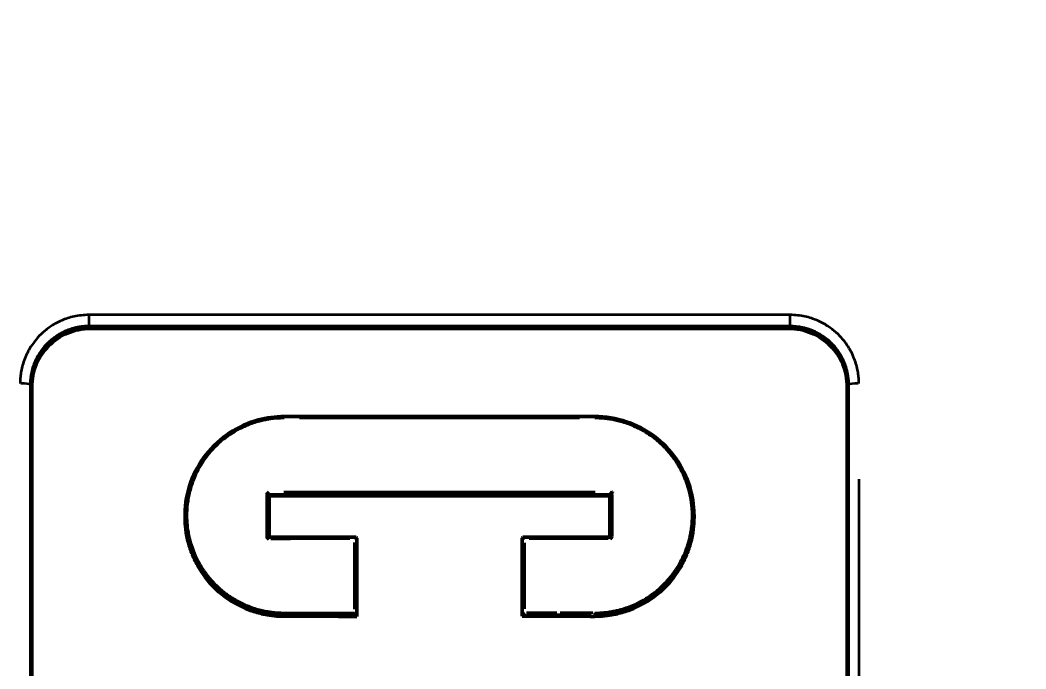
# Model space of a CAD drawing. Header units: millimetres. Extents: x 40 to 2195, y 40 to 1687.
# Drawn here: x 1718.3 to 1769.9, y 915.7 to 948.9 of the extents above; entities that cross this region are included whole.
import ezdxf

# ---------------------------------------------------------------- set-up
doc = ezdxf.new("R2010")
doc.units = ezdxf.units.MM
doc.header["$LTSCALE"] = 8
for name, color, linetype, lineweight in [('Dimension (ISO)', 7, 'Continuous', 25), ('Visible (ISO)', 7, 'Continuous', 50), ('Visible Narrow (ISO)', 7, 'Continuous', 35)]:
    doc.layers.add(name, color=color, linetype=linetype, lineweight=lineweight)
doc.styles.add('Note Text (ANSI)', font='tahoma.ttf')
doc.dimstyles.new('Default (ISO)', dxfattribs={"dimscale": 8, "dimtxt": 1, "dimasz": 2.5, "dimexe": 3.175, "dimexo": 0, "dimgap": 0.762, "dimtad": 1, "dimrnd": 1e-08, "dimzin": 0, "dimdsep": 46, "dimtxsty": 'Note Text (ANSI)', "dimcen": 0.09, "dimdle": 10, "dimclrd": 1, "dimclre": 1, "dimclrt": 1, "dimazin": 0, "dimtfac": 3.5052, "dimtmove": 0, "dimatfit": 3, "dimfxl": 1, "dimtolj": 1, "dimtzin": 0, "dimlwd": -1, "dimlwe": -1, "dimarcsym": 0})

# ---------------------------------------------------------------- blocks, each defined once
blk = doc.blocks.new('*D12')
at = {"layer": 'Defpoints', "color": 0, "transparency": 16777216}
for p in [(1778.421, 1105.216), (1701.164, 772.256), (1778.421, 772.256)]:
    blk.add_point(p, dxfattribs=at)
at = {"layer": 'Dimension (ISO)', "color": 1, "transparency": 16777216}
for p, q in [((1701.164, 772.256), (1701.164, 1130.616)), ((1778.421, 772.256), (1778.421, 1130.616)), ((1721.164, 1105.216), (1758.421, 1105.216))]:
    blk.add_line(p, q, dxfattribs=at)
for points in [[(1721.164, 1108.55), (1721.164, 1101.883), (1701.164, 1105.216)], [(1758.421, 1108.55), (1758.421, 1101.883), (1778.421, 1105.216)]]:
    blk.add_solid(points, dxfattribs=at)
at = {"layer": 'Dimension (ISO)', "color": 1, "transparency": 16777216, "insert": (1690.21, 1121.779), "char_height": 8, "attachment_point": 1, "style": 'Note Text (ANSI)'}
blk.add_mtext('\\A1;77.26 mm [3.042 in]', dxfattribs=at)

msp = doc.modelspace()

# ---------------------------------------------------------------- linework, layer by layer
at = {"layer": 'Visible (ISO)'}
for p, q in [((1718.827, 930.218), (1718.827, 831.294)), ((1731.02, 924.619), (1731.049, 924.539)), ((1731.049, 924.539), (1731.049, 922.408)), ((1748.565, 924.619), (1748.536, 924.539)), ((1748.536, 924.539), (1748.536, 922.41)), ((1726.74, 923.542), (1726.742, 923.604)), ((1752.843, 923.604), (1752.845, 923.542)), ((1735.523, 922.41), (1735.546, 922.366)), ((1735.546, 922.366), (1735.546, 918.354)), ((1744.062, 922.407), (1744.039, 922.364)), ((1744.039, 922.364), (1744.039, 918.357)), ((1735.523, 918.428), (1735.546, 918.354)), ((1744.062, 918.431), (1744.039, 918.357))]:
    msp.add_line(p, q, dxfattribs=at)
for centre, major_axis, ratio, start_param, end_param in [((1730.92, 924.718), (0.0998, -0.0998), 0.052121, 0.109011, 1.645267), ((1739.792, 924.547), (395.235, 0), 0.000022, 4.690264, 4.734514), ((1730.92, 922.308), (0.0997, 0.0998), 0.071703, 0.071669, 1.521349), ((1735.423, 922.31), (0.0998, 0.0998), 0.066093, 6.262857, 7.798896), ((1744.161, 922.308), (-0.0998, 0.0997), 0.06615, 4.767466, 6.303505), ((1748.665, 922.31), (-0.0997, 0.0997), 0.071765, 4.761827, 6.211525), ((1739.751, 859.885), (398.155, -1.188), 0.146825, 1.581796, 1.591119), ((1735.423, 918.527), (0.1, -0.1), 0.050858, 0.096548, 1.632584), ((1739.815, 859.885), (398.156, 0.637), 0.146848, 1.550629, 1.559952), ((1744.161, 918.529), (-0.0999, -0.0999), 0.050937, 4.642278, 6.186626)]:
    msp.add_ellipse(centre, major_axis=major_axis, ratio=ratio, start_param=start_param, end_param=end_param, dxfattribs=at)
for points, knots in [([(1718.827, 930.219), (1718.828, 930.303), (1718.831, 930.387), (1718.846, 930.555), (1718.856, 930.639), (1718.899, 930.889), (1718.942, 931.052), (1719.036, 931.319), (1719.079, 931.423), (1719.157, 931.583), (1719.187, 931.64), (1719.304, 931.846), (1719.402, 931.988), (1719.573, 932.196), (1719.639, 932.269), (1719.776, 932.406), (1719.849, 932.472), (1720.058, 932.644), (1720.201, 932.742), (1720.578, 932.956), (1720.82, 933.055), (1721.197, 933.155), (1721.325, 933.18), (1721.582, 933.213), (1721.711, 933.221), (1721.84, 933.221)], [0.0000488, 0.0000488, 0.0000488, 0.0000488, 0.0255319, 0.0255319, 0.0510632, 0.0510632, 0.1022479, 0.1022479, 0.1363719, 0.1363719, 0.155874, 0.155874, 0.2078289, 0.2078289, 0.2370994, 0.2370994, 0.2663457, 0.2663457, 0.3184127, 0.3184127, 0.396802, 0.396802, 0.43599, 0.43599, 0.4751373, 0.4751373, 0.4751373, 0.4751373]), ([(1718.88, 930.136), (1718.88, 930.331), (1718.9, 930.527), (1718.977, 930.912), (1719.035, 931.1), (1719.26, 931.638), (1719.478, 931.962), (1720.026, 932.511), (1720.35, 932.729), (1720.89, 932.956), (1721.081, 933.015), (1721.471, 933.094), (1721.669, 933.114), (1721.867, 933.114)], [-0.472271, -0.472271, -0.472271, -0.472271, -0.4128749, -0.4128749, -0.3533168, -0.3533168, -0.2361431, -0.2361431, -0.1192649, -0.1192649, -0.059496, -0.059496, -0.000001, -0.000001, -0.000001, -0.000001]), ([(1721.867, 933.114), (1724.853, 933.114), (1727.84, 933.114), (1733.816, 933.114), (1736.804, 933.114), (1742.781, 933.114), (1745.769, 933.114), (1751.745, 933.114), (1754.732, 933.114), (1757.718, 933.114)], [-3.586311, -3.586311, -3.586311, -3.586311, -2.689698, -2.689698, -1.793156, -1.793156, -0.896615, -0.896615, -0.000001, -0.000001, -0.000001, -0.000001]), ([(1757.718, 933.114), (1757.915, 933.114), (1758.112, 933.094), (1758.501, 933.016), (1758.691, 932.958), (1759.231, 932.731), (1759.556, 932.513), (1760.105, 931.965), (1760.322, 931.642), (1760.549, 931.104), (1760.607, 930.915), (1760.685, 930.529), (1760.705, 930.333), (1760.704, 930.137)], [-0.4723841, -0.4723841, -0.4723841, -0.4723841, -0.4129844, -0.4129844, -0.3533435, -0.3533435, -0.2362025, -0.2362025, -0.1191886, -0.1191886, -0.0595168, -0.0595168, -0.0001165, -0.0001165, -0.0001165, -0.0001165]), ([(1757.745, 933.221), (1757.969, 933.221), (1758.194, 933.196), (1758.413, 933.146), (1758.633, 933.096), (1758.847, 933.021), (1759.051, 932.923), (1759.254, 932.826), (1759.447, 932.705), (1759.623, 932.564), (1759.8, 932.424), (1759.96, 932.264), (1760.1, 932.088), (1760.241, 931.912), (1760.361, 931.721), (1760.459, 931.519), (1760.539, 931.353), (1760.604, 931.18), (1760.652, 931.003), (1760.663, 930.963), (1760.673, 930.924), (1760.682, 930.884), (1760.716, 930.735), (1760.739, 930.583), (1760.75, 930.43), (1760.755, 930.36), (1760.757, 930.289), (1760.757, 930.219)], [0, 0, 0, 0, 0.1428571, 0.1428571, 0.1428571, 0.2857143, 0.2857143, 0.2857143, 0.4285714, 0.4285714, 0.4285714, 0.5714286, 0.5714286, 0.5714286, 0.7142857, 0.7142857, 0.7142857, 0.8311754, 0.8311754, 0.8311754, 0.8571429, 0.8571429, 0.8571429, 0.9550491, 0.9550491, 0.9550491, 1, 1, 1, 1]), ([(1718.88, 831.342), (1718.88, 847.8), (1718.88, 864.317), (1718.88, 897.321), (1718.88, 913.785), (1718.88, 930.136)], [-9.905801, -9.905801, -9.905801, -9.905801, -4.95291, -4.95291, -0.00002, -0.00002, -0.00002, -0.00002]), ([(1760.705, 831.342), (1760.705, 847.8), (1760.705, 864.317), (1760.705, 897.321), (1760.705, 913.785), (1760.704, 930.136)], [-9.90586, -9.90586, -9.90586, -9.90586, -4.952944, -4.952944, -0.000029, -0.000029, -0.000029, -0.000029]), ([(1760.758, 831.294), (1760.758, 835.417), (1760.758, 839.54), (1760.758, 843.665), (1760.758, 847.791), (1760.758, 851.918), (1760.758, 856.047), (1760.758, 860.579), (1760.758, 865.113), (1760.758, 869.648), (1760.758, 873.378), (1760.758, 877.108), (1760.758, 880.837), (1760.758, 885.039), (1760.758, 889.239), (1760.758, 893.435), (1760.758, 897.49), (1760.758, 901.541), (1760.758, 905.586), (1760.758, 909.2), (1760.758, 912.809), (1760.758, 916.413), (1760.757, 920.016), (1760.757, 923.615), (1760.757, 927.211), (1760.757, 928.214), (1760.757, 929.217), (1760.757, 930.219)], [0, 0, 0, 0, 0.125, 0.125, 0.125, 0.25, 0.25, 0.25, 0.3871702, 0.3871702, 0.3871702, 0.5, 0.5, 0.5, 0.6271482, 0.6271482, 0.6271482, 0.75, 0.75, 0.75, 0.8597323, 0.8597323, 0.8597323, 0.9694057, 0.9694057, 0.9694057, 1, 1, 1, 1]), ([(1726.742, 923.605), (1726.751, 924.156), (1726.853, 924.712), (1727.223, 925.743), (1727.493, 926.231), (1728.165, 927.084), (1728.574, 927.461), (1729.478, 928.057), (1729.982, 928.284), (1730.932, 928.54), (1731.381, 928.599), (1731.825, 928.599)], [0, 0, 0, 0, 0.1664787, 0.1664787, 0.3303624, 0.3303624, 0.4934804, 0.4934804, 0.655403, 0.655403, 0.7886838, 0.7886838, 0.7886838, 0.7886838]), ([(1747.76, 928.599), (1748.304, 928.599), (1748.855, 928.509), (1749.879, 928.167), (1750.366, 927.913), (1751.226, 927.273), (1751.609, 926.88), (1752.226, 926.002), (1752.468, 925.507), (1752.761, 924.544), (1752.835, 924.072), (1752.843, 923.603)], [0.0000061, 0.0000061, 0.0000061, 0.0000061, 0.1632286, 0.1632286, 0.32398, 0.32398, 0.4851325, 0.4851325, 0.6471041, 0.6471041, 0.7888782, 0.7888782, 0.7888782, 0.7888782]), ([(1748.565, 924.619), (1748.565, 924.621), (1748.567, 924.623), (1748.572, 924.629), (1748.575, 924.633), (1748.586, 924.646), (1748.595, 924.656), (1748.615, 924.677), (1748.625, 924.688), (1748.65, 924.713), (1748.661, 924.725), (1748.666, 924.73), (1748.667, 924.731), (1748.667, 924.731)], [-0.007847651, -0.007847651, -0.007847651, -0.007847651, -0.006849773, -0.006849773, -0.005724852, -0.005724852, -0.003891126, -0.003891126, -0.002246713, -0.002246713, 0, 0, 0.000037705, 0.000037705, 0.000037705, 0.000037705]), ([(1726.74, 923.542), (1726.74, 923.514), (1726.74, 923.486), (1726.74, 923.458), (1726.739, 923.031), (1726.792, 922.586), (1726.913, 922.134), (1726.968, 921.93), (1727.036, 921.725), (1727.12, 921.52), (1727.209, 921.303), (1727.311, 921.096), (1727.424, 920.901), (1727.652, 920.506), (1727.924, 920.159), (1728.219, 919.861), (1728.225, 919.856), (1728.23, 919.85), (1728.236, 919.845), (1728.551, 919.531), (1728.906, 919.258), (1729.292, 919.036), (1729.471, 918.933), (1729.656, 918.841), (1729.847, 918.76), (1730.065, 918.667), (1730.29, 918.59), (1730.52, 918.528), (1730.62, 918.502), (1730.72, 918.478), (1730.822, 918.458), (1731.155, 918.39), (1731.495, 918.356), (1731.835, 918.356)], [0.773956, 0.773956, 0.773956, 0.773956, 0.7825674, 0.7825674, 0.7825674, 0.9133699, 0.9133699, 0.9133699, 0.9725502, 0.9725502, 0.9725502, 1.0355759, 1.0355759, 1.0355759, 1.1636185, 1.1636185, 1.1636185, 1.1660145, 1.1660145, 1.1660145, 1.3017024, 1.3017024, 1.3017024, 1.3644493, 1.3644493, 1.3644493, 1.4363101, 1.4363101, 1.4363101, 1.467449, 1.467449, 1.467449, 1.5698715, 1.5698715, 1.5698715, 1.5698715]), ([(1747.75, 918.355), (1748.09, 918.356), (1748.43, 918.39), (1748.763, 918.458), (1748.864, 918.478), (1748.965, 918.502), (1749.064, 918.528), (1749.294, 918.59), (1749.519, 918.667), (1749.738, 918.76), (1749.929, 918.841), (1750.114, 918.933), (1750.293, 919.036), (1750.679, 919.258), (1751.034, 919.53), (1751.349, 919.845), (1751.355, 919.85), (1751.36, 919.856), (1751.366, 919.861), (1751.661, 920.159), (1751.932, 920.506), (1752.161, 920.901), (1752.274, 921.096), (1752.376, 921.303), (1752.465, 921.52), (1752.549, 921.725), (1752.617, 921.93), (1752.672, 922.134), (1752.793, 922.585), (1752.846, 923.031), (1752.845, 923.457), (1752.845, 923.486), (1752.845, 923.514), (1752.845, 923.542)], [0.0001203, 0.0001203, 0.0001203, 0.0001203, 0.1020981, 0.1020981, 0.1020981, 0.1331745, 0.1331745, 0.1331745, 0.2047651, 0.2047651, 0.2047651, 0.2673376, 0.2673376, 0.2673376, 0.4025825, 0.4025825, 0.4025825, 0.4049546, 0.4049546, 0.4049546, 0.532597, 0.532597, 0.532597, 0.5954161, 0.5954161, 0.5954161, 0.6544097, 0.6544097, 0.6544097, 0.7847073, 0.7847073, 0.7847073, 0.7932905, 0.7932905, 0.7932905, 0.7932905])]:
    msp.add_open_spline(points, degree=3, knots=knots, dxfattribs=at)
for points in [[(1721.84, 933.221), (1725.828, 933.221), (1733.805, 933.221), (1745.78, 933.221), (1753.757, 933.221), (1757.745, 933.221)], [(1731.825, 928.599), (1737.135, 928.599), (1742.449, 928.599), (1747.76, 928.599)], [(1726.741, 923.574), (1726.741, 923.574), (1726.741, 923.573), (1726.741, 923.573)], [(1726.742, 923.605), (1726.742, 923.604), (1726.742, 923.604), (1726.742, 923.604)], [(1752.844, 923.573), (1752.844, 923.576), (1752.844, 923.579), (1752.844, 923.582)], [(1731.019, 922.408), (1732.52, 922.409), (1734.021, 922.41), (1735.523, 922.41)], [(1744.062, 922.408), (1745.564, 922.409), (1747.065, 922.41), (1748.566, 922.41)]]:
    msp.add_open_spline(points, degree=3, dxfattribs=at)
at = {"layer": 'Visible Narrow (ISO)'}
for p, q in [((1721.826, 933.236), (1721.84, 933.222)), ((1721.842, 933.216), (1721.866, 933.119)), ((1757.743, 933.216), (1757.719, 933.119)), ((1757.759, 933.236), (1757.745, 933.222)), ((1718.811, 930.235), (1718.827, 930.219)), ((1718.83, 930.214), (1718.877, 930.14)), ((1760.755, 930.215), (1760.707, 930.14)), ((1746.965, 928.512), (1732.62, 928.512)), ((1761.301, 925.381), (1761.301, 836.191)), ((1730.918, 924.61), (1730.918, 922.44)), ((1731.805, 924.731), (1747.78, 924.731)), ((1748.667, 922.442), (1748.667, 924.61)), ((1735.422, 922.133), (1735.422, 918.728)), ((1744.163, 918.731), (1744.163, 922.131)), ((1731.825, 918.427), (1731.834, 918.36))]:
    msp.add_line(p, q, dxfattribs=at)
for centre, major_axis, ratio, start_param, end_param in [((1721.826, 933.737), (0, -0.5), 0.045458, 4.650204, 6.164151), ((1757.759, 933.737), (0, -0.5), 0.045458, 0.119042, 1.632823), ((1718.311, 930.233), (0.5, 0), 0.138124, 0.114724, 1.545347), ((1761.274, 930.233), (-0.5, 0), 0.138124, 4.737838, 6.168462), ((1731.825, 928.499), (0, 0.1), 0.020158, 0.071718, 1.363736), ((1747.76, 928.499), (0, 0.1), 0.020157, 4.918929, 6.211382), ((1731.013, 867.243), (0.001, 455.938), 0.000016, 4.833922, 4.838322), ((1748.575, 867.238), (0.001, -455.981), 0.000022, 4.586456, 4.590851), ((1739.805, 887.933), (-398.76, 0.372), 0.086234, 4.724026, 4.734194), ((1739.766, 887.943), (-398.759, -0.765), 0.086195, 4.690465, 4.700633), ((1735.534, 867.286), (-0.001, 455.651), 0.000023, 1.449962, 1.45788), ((1744.054, 867.277), (-0.001, -455.724), 0.000016, 1.683718, 1.691626), ((1731.825, 918.529), (0, -0.1), 0.020101, 4.679508, 6.059253), ((1739.799, 859.7), (399.916, 0.64), 0.146849, 1.551132, 1.559441), ((1739.792, 873.67), (399, 0), 0.11247, 1.555727, 1.559626), ((1739.792, 873.67), (399, 0), 0.11247, 1.551072, 1.555276), ((1747.753, 918.529), (-0.0001, -0.1), 0.019928, 0.222051, 1.571336)]:
    msp.add_ellipse(centre, major_axis=major_axis, ratio=ratio, start_param=start_param, end_param=end_param, dxfattribs=at)
for points, knots in [([(1721.803, 933.809), (1721.537, 933.809), (1721.041, 933.75), (1720.399, 933.538), (1719.866, 933.247), (1719.434, 932.911), (1719.092, 932.553), (1718.827, 932.188), (1718.628, 931.828), (1718.484, 931.484), (1718.384, 931.154), (1718.324, 930.858), (1718.291, 930.572), (1718.284, 930.391), (1718.284, 930.302)], [0, 0, 0, 0, 0.0833333, 0.1666667, 0.25, 0.3333333, 0.4166667, 0.5, 0.5833333, 0.6666667, 0.75, 0.8333333, 0.9166667, 1, 1, 1, 1]), ([(1757.782, 933.809), (1757.059, 933.809), (1756.317, 933.809), (1755.554, 933.809), (1754.809, 933.809), (1754.043, 933.809), (1753.256, 933.809), (1752.999, 933.809), (1752.74, 933.809), (1752.479, 933.809), (1751.773, 933.809), (1751.049, 933.809), (1750.311, 933.809), (1749.596, 933.809), (1748.866, 933.809), (1748.126, 933.809), (1747.596, 933.809), (1747.061, 933.809), (1746.521, 933.809), (1745.692, 933.809), (1744.852, 933.809), (1744.003, 933.809), (1743.167, 933.809), (1742.322, 933.809), (1741.471, 933.809), (1741.029, 933.809), (1740.585, 933.809), (1740.14, 933.809), (1738.699, 933.809), (1737.244, 933.809), (1735.795, 933.809), (1735.061, 933.809), (1734.328, 933.809), (1733.6, 933.809), (1732.965, 933.809), (1732.332, 933.809), (1731.706, 933.809), (1731.073, 933.809), (1730.447, 933.809), (1729.829, 933.809), (1729.198, 933.809), (1728.576, 933.809), (1727.966, 933.809), (1727.751, 933.809), (1727.538, 933.809), (1727.327, 933.809), (1726.61, 933.809), (1725.914, 933.809), (1725.235, 933.809), (1724.537, 933.809), (1723.858, 933.809), (1723.196, 933.809), (1722.723, 933.809), (1722.259, 933.809), (1721.803, 933.809)], [0, 0, 0, 0, 0.072612, 0.072612, 0.072612, 0.143538, 0.143538, 0.143538, 0.166667, 0.166667, 0.166667, 0.229194, 0.229194, 0.229194, 0.289872, 0.289872, 0.289872, 0.333333, 0.333333, 0.333333, 0.400048, 0.400048, 0.400048, 0.46584, 0.46584, 0.46584, 0.5, 0.5, 0.5, 0.610613, 0.610613, 0.610613, 0.666667, 0.666667, 0.666667, 0.715567, 0.715567, 0.715567, 0.76497, 0.76497, 0.76497, 0.815524, 0.815524, 0.815524, 0.833333, 0.833333, 0.833333, 0.893665, 0.893665, 0.893665, 0.955708, 0.955708, 0.955708, 1, 1, 1, 1]), ([(1721.825, 933.237), (1721.747, 933.237), (1721.67, 933.234), (1721.518, 933.222), (1721.443, 933.214), (1721.307, 933.193), (1721.245, 933.181), (1721.116, 933.153), (1721.05, 933.136), (1720.92, 933.099), (1720.855, 933.077), (1720.739, 933.035), (1720.687, 933.014), (1720.567, 932.963), (1720.5, 932.931), (1720.369, 932.863), (1720.306, 932.827), (1720.223, 932.776), (1720.201, 932.762), (1720.121, 932.711), (1720.066, 932.672), (1719.958, 932.591), (1719.906, 932.548), (1719.84, 932.492), (1719.824, 932.478), (1719.757, 932.418), (1719.708, 932.371), (1719.615, 932.275), (1719.57, 932.226), (1719.523, 932.171), (1719.519, 932.165), (1719.469, 932.106), (1719.426, 932.051), (1719.351, 931.948), (1719.317, 931.899), (1719.248, 931.791), (1719.213, 931.733), (1719.157, 931.631), (1719.135, 931.587), (1719.088, 931.491), (1719.065, 931.44), (1719.024, 931.342), (1719.005, 931.295), (1718.971, 931.2), (1718.955, 931.152), (1718.926, 931.058), (1718.914, 931.013), (1718.893, 930.931), (1718.884, 930.895), (1718.869, 930.822), (1718.862, 930.785), (1718.853, 930.737), (1718.851, 930.725), (1718.839, 930.648), (1718.83, 930.584), (1718.823, 930.503), (1718.821, 930.486), (1718.814, 930.399), (1718.811, 930.332), (1718.81, 930.256), (1718.81, 930.246), (1718.81, 930.236)], [0, 0, 0, 0, 0.028725, 0.028725, 0.057986, 0.057986, 0.083333, 0.083333, 0.111806, 0.111806, 0.141297, 0.141297, 0.166667, 0.166667, 0.201302, 0.201302, 0.236894, 0.236894, 0.25, 0.25, 0.285236, 0.285236, 0.321591, 0.321591, 0.333333, 0.333333, 0.372161, 0.372161, 0.412156, 0.412156, 0.416667, 0.416667, 0.460367, 0.460367, 0.5, 0.5, 0.547053, 0.547053, 0.583333, 0.583333, 0.626342, 0.626342, 0.666667, 0.666667, 0.7088, 0.7088, 0.75, 0.75, 0.785041, 0.785041, 0.821017, 0.821017, 0.833333, 0.833333, 0.898299, 0.898299, 0.916667, 0.916667, 0.988746, 0.988746, 1, 1, 1, 1]), ([(1757.76, 933.237), (1756.144, 933.237), (1754.429, 933.237), (1752.6, 933.237), (1752.555, 933.237), (1752.509, 933.237), (1752.464, 933.237), (1750.605, 933.237), (1748.628, 933.237), (1746.585, 933.237), (1746.561, 933.237), (1746.537, 933.237), (1746.513, 933.237), (1744.444, 933.237), (1742.308, 933.237), (1740.14, 933.237), (1737.971, 933.237), (1735.771, 933.237), (1733.607, 933.237), (1733.579, 933.237), (1733.55, 933.237), (1733.522, 933.237), (1731.388, 933.237), (1729.292, 933.237), (1727.342, 933.237), (1727.291, 933.237), (1727.24, 933.237), (1727.189, 933.237), (1725.271, 933.237), (1723.495, 933.237), (1721.825, 933.237)], [0, 0, 0, 0, 0.1626297, 0.1626297, 0.1626297, 0.1666667, 0.1666667, 0.1666667, 0.3313925, 0.3313925, 0.3313925, 0.3333333, 0.3333333, 0.3333333, 0.5, 0.5, 0.5, 0.6666667, 0.6666667, 0.6666667, 0.6688647, 0.6688647, 0.6688647, 0.8333333, 0.8333333, 0.8333333, 0.8376343, 0.8376343, 0.8376343, 1, 1, 1, 1]), ([(1731.823, 928.512), (1731.731, 928.512), (1731.641, 928.51), (1731.551, 928.505), (1731.368, 928.495), (1731.188, 928.475), (1731.01, 928.446), (1730.947, 928.436), (1730.885, 928.424), (1730.822, 928.411), (1730.735, 928.393), (1730.647, 928.373), (1730.561, 928.35), (1730.456, 928.322), (1730.352, 928.291), (1730.248, 928.257), (1730.144, 928.222), (1730.041, 928.184), (1729.94, 928.142), (1729.838, 928.101), (1729.738, 928.056), (1729.639, 928.008), (1729.612, 927.995), (1729.586, 927.982), (1729.56, 927.969), (1729.496, 927.936), (1729.433, 927.903), (1729.371, 927.868), (1729.147, 927.742), (1728.935, 927.599), (1728.735, 927.441), (1728.642, 927.368), (1728.552, 927.292), (1728.465, 927.212), (1728.426, 927.176), (1728.387, 927.14), (1728.349, 927.102), (1728.093, 926.854), (1727.864, 926.577), (1727.666, 926.278), (1727.646, 926.249), (1727.627, 926.219), (1727.608, 926.189), (1727.589, 926.159), (1727.57, 926.129), (1727.552, 926.098), (1727.367, 925.791), (1727.215, 925.462), (1727.099, 925.121), (1727.083, 925.072), (1727.067, 925.022), (1727.051, 924.971), (1727.046, 924.954), (1727.041, 924.937), (1727.036, 924.92), (1726.975, 924.71), (1726.928, 924.496), (1726.895, 924.28), (1726.863, 924.07), (1726.844, 923.858), (1726.839, 923.646), (1726.831, 923.318), (1726.856, 922.988), (1726.913, 922.665), (1726.93, 922.564), (1726.951, 922.463), (1726.975, 922.364), (1726.979, 922.346), (1726.984, 922.329), (1726.988, 922.311), (1727.086, 921.922), (1727.23, 921.545), (1727.418, 921.191), (1727.424, 921.18), (1727.43, 921.169), (1727.436, 921.159), (1727.453, 921.127), (1727.47, 921.096), (1727.488, 921.065), (1727.54, 920.972), (1727.596, 920.882), (1727.654, 920.793), (1727.712, 920.704), (1727.772, 920.618), (1727.836, 920.534), (1727.898, 920.45), (1727.963, 920.369), (1728.03, 920.29), (1728.079, 920.233), (1728.129, 920.177), (1728.18, 920.123), (1728.215, 920.085), (1728.251, 920.047), (1728.288, 920.011), (1728.366, 919.932), (1728.446, 919.857), (1728.527, 919.785), (1728.689, 919.643), (1728.856, 919.514), (1729.026, 919.399), (1729.05, 919.383), (1729.073, 919.367), (1729.097, 919.351), (1729.151, 919.316), (1729.205, 919.283), (1729.259, 919.25), (1729.35, 919.195), (1729.442, 919.144), (1729.534, 919.097), (1729.629, 919.047), (1729.724, 919.002), (1729.819, 918.961), (1729.898, 918.926), (1729.978, 918.893), (1730.057, 918.864), (1730.124, 918.838), (1730.19, 918.815), (1730.256, 918.793), (1730.354, 918.761), (1730.451, 918.732), (1730.547, 918.706), (1730.646, 918.68), (1730.744, 918.657), (1730.841, 918.638), (1730.887, 918.629), (1730.932, 918.62), (1730.977, 918.612), (1731.052, 918.6), (1731.126, 918.589), (1731.199, 918.579), (1731.284, 918.569), (1731.367, 918.56), (1731.449, 918.554), (1731.534, 918.548), (1731.618, 918.544), (1731.701, 918.542), (1731.742, 918.541), (1731.783, 918.54), (1731.823, 918.54)], [0, 0, 0, 0, 0.0162412, 0.0162412, 0.0162412, 0.0490867, 0.0490867, 0.0490867, 0.0607006, 0.0607006, 0.0607006, 0.0769231, 0.0769231, 0.0769231, 0.0965202, 0.0965202, 0.0965202, 0.1161638, 0.1161638, 0.1161638, 0.1357988, 0.1357988, 0.1357988, 0.1410805, 0.1410805, 0.1410805, 0.1538462, 0.1538462, 0.1538462, 0.1998976, 0.1998976, 0.1998976, 0.2211537, 0.2211537, 0.2211537, 0.2307692, 0.2307692, 0.2307692, 0.2949742, 0.2949742, 0.2949742, 0.3013161, 0.3013161, 0.3013161, 0.3076923, 0.3076923, 0.3076923, 0.3720677, 0.3720677, 0.3720677, 0.3814451, 0.3814451, 0.3814451, 0.3846154, 0.3846154, 0.3846154, 0.4236889, 0.4236889, 0.4236889, 0.4615656, 0.4615656, 0.4615656, 0.5201952, 0.5201952, 0.5201952, 0.5384615, 0.5384615, 0.5384615, 0.5416851, 0.5416851, 0.5416851, 0.6132193, 0.6132193, 0.6132193, 0.6153846, 0.6153846, 0.6153846, 0.621779, 0.621779, 0.621779, 0.6407584, 0.6407584, 0.6407584, 0.6597242, 0.6597242, 0.6597242, 0.6786009, 0.6786009, 0.6786009, 0.6923077, 0.6923077, 0.6923077, 0.7019183, 0.7019183, 0.7019183, 0.7225212, 0.7225212, 0.7225212, 0.7634877, 0.7634877, 0.7634877, 0.7692308, 0.7692308, 0.7692308, 0.7821647, 0.7821647, 0.7821647, 0.804199, 0.804199, 0.804199, 0.8269572, 0.8269572, 0.8269572, 0.8461538, 0.8461538, 0.8461538, 0.8623521, 0.8623521, 0.8623521, 0.8864008, 0.8864008, 0.8864008, 0.9112905, 0.9112905, 0.9112905, 0.9230769, 0.9230769, 0.9230769, 0.9425669, 0.9425669, 0.9425669, 0.9651299, 0.9651299, 0.9651299, 0.9884086, 0.9884086, 0.9884086, 1, 1, 1, 1]), ([(1747.755, 918.537), (1747.847, 918.539), (1747.938, 918.541), (1748.029, 918.546), (1748.12, 918.551), (1748.211, 918.559), (1748.302, 918.569), (1748.393, 918.579), (1748.483, 918.591), (1748.573, 918.606), (1748.657, 918.62), (1748.741, 918.636), (1748.824, 918.654), (1748.859, 918.662), (1748.894, 918.67), (1748.93, 918.679), (1749.043, 918.707), (1749.156, 918.738), (1749.269, 918.774), (1749.382, 918.81), (1749.494, 918.85), (1749.605, 918.894), (1749.716, 918.938), (1749.826, 918.986), (1749.934, 919.039), (1749.955, 919.049), (1749.976, 919.059), (1749.997, 919.069), (1750.015, 919.079), (1750.033, 919.088), (1750.052, 919.097), (1750.228, 919.188), (1750.399, 919.29), (1750.564, 919.402), (1750.728, 919.514), (1750.886, 919.635), (1751.036, 919.766), (1751.039, 919.769), (1751.043, 919.773), (1751.047, 919.776), (1751.198, 919.909), (1751.342, 920.051), (1751.476, 920.201), (1751.611, 920.351), (1751.737, 920.51), (1751.852, 920.676), (1751.858, 920.685), (1751.865, 920.694), (1751.871, 920.703), (1751.99, 920.876), (1752.098, 921.057), (1752.194, 921.244), (1752.278, 921.407), (1752.353, 921.574), (1752.418, 921.745), (1752.428, 921.771), (1752.438, 921.796), (1752.447, 921.822), (1752.502, 921.972), (1752.549, 922.126), (1752.589, 922.282), (1752.63, 922.437), (1752.662, 922.595), (1752.687, 922.754), (1752.696, 922.81), (1752.704, 922.866), (1752.711, 922.922), (1752.716, 922.965), (1752.721, 923.008), (1752.725, 923.051), (1752.747, 923.287), (1752.753, 923.525), (1752.742, 923.762), (1752.736, 923.885), (1752.726, 924.009), (1752.71, 924.132), (1752.703, 924.19), (1752.695, 924.249), (1752.686, 924.307), (1752.655, 924.5), (1752.614, 924.69), (1752.561, 924.878), (1752.52, 925.022), (1752.473, 925.164), (1752.42, 925.303), (1752.393, 925.373), (1752.365, 925.443), (1752.335, 925.512), (1752.267, 925.668), (1752.191, 925.821), (1752.108, 925.969), (1752.03, 926.107), (1751.946, 926.242), (1751.856, 926.372), (1751.804, 926.446), (1751.75, 926.52), (1751.694, 926.591), (1751.561, 926.762), (1751.417, 926.924), (1751.263, 927.076), (1751.195, 927.143), (1751.126, 927.207), (1751.055, 927.27), (1750.975, 927.34), (1750.892, 927.408), (1750.808, 927.474), (1750.69, 927.565), (1750.568, 927.65), (1750.442, 927.731), (1750.32, 927.809), (1750.194, 927.881), (1750.065, 927.949), (1749.963, 928.001), (1749.859, 928.051), (1749.754, 928.097), (1749.747, 928.1), (1749.74, 928.103), (1749.733, 928.106), (1749.627, 928.151), (1749.52, 928.193), (1749.412, 928.231), (1749.304, 928.269), (1749.196, 928.303), (1749.086, 928.333), (1749.038, 928.346), (1748.99, 928.359), (1748.941, 928.371), (1748.852, 928.393), (1748.763, 928.412), (1748.673, 928.429), (1748.627, 928.437), (1748.581, 928.445), (1748.535, 928.452), (1748.445, 928.466), (1748.354, 928.478), (1748.263, 928.487), (1748.173, 928.496), (1748.082, 928.503), (1747.991, 928.507), (1747.915, 928.511), (1747.839, 928.512), (1747.762, 928.512)], [0.0000277, 0.0000277, 0.0000277, 0.0000277, 0.0176556, 0.0176556, 0.0176556, 0.0354503, 0.0354503, 0.0354503, 0.0532686, 0.0532686, 0.0532686, 0.0698869, 0.0698869, 0.0698869, 0.0769231, 0.0769231, 0.0769231, 0.0996333, 0.0996333, 0.0996333, 0.1224928, 0.1224928, 0.1224928, 0.1454533, 0.1454533, 0.1454533, 0.149911, 0.149911, 0.149911, 0.1538462, 0.1538462, 0.1538462, 0.1918536, 0.1918536, 0.1918536, 0.2298611, 0.2298611, 0.2298611, 0.2307692, 0.2307692, 0.2307692, 0.2692308, 0.2692308, 0.2692308, 0.3076923, 0.3076923, 0.3076923, 0.3098152, 0.3098152, 0.3098152, 0.3498097, 0.3498097, 0.3498097, 0.3846154, 0.3846154, 0.3846154, 0.3897722, 0.3897722, 0.3897722, 0.4202499, 0.4202499, 0.4202499, 0.4507662, 0.4507662, 0.4507662, 0.4615385, 0.4615385, 0.4615385, 0.4697431, 0.4697431, 0.4697431, 0.5148635, 0.5148635, 0.5148635, 0.5384615, 0.5384615, 0.5384615, 0.5497243, 0.5497243, 0.5497243, 0.5868972, 0.5868972, 0.5868972, 0.6153846, 0.6153846, 0.6153846, 0.6296864, 0.6296864, 0.6296864, 0.6621372, 0.6621372, 0.6621372, 0.6923077, 0.6923077, 0.6923077, 0.7096895, 0.7096895, 0.7096895, 0.7510607, 0.7510607, 0.7510607, 0.7692308, 0.7692308, 0.7692308, 0.7896905, 0.7896905, 0.7896905, 0.8182969, 0.8182969, 0.8182969, 0.8461538, 0.8461538, 0.8461538, 0.8680916, 0.8680916, 0.8680916, 0.8695888, 0.8695888, 0.8695888, 0.8915379, 0.8915379, 0.8915379, 0.9134332, 0.9134332, 0.9134332, 0.9230769, 0.9230769, 0.9230769, 0.9408579, 0.9408579, 0.9408579, 0.9499439, 0.9499439, 0.9499439, 0.967707, 0.967707, 0.967707, 0.9853087, 0.9853087, 0.9853087, 0.9999724, 0.9999724, 0.9999724, 0.9999724]), ([(1731.02, 924.619), (1731.445, 924.619), (1731.871, 924.619), (1732.298, 924.619), (1732.982, 924.619), (1733.67, 924.619), (1734.363, 924.619), (1734.847, 924.619), (1735.333, 924.619), (1735.82, 924.619), (1736.169, 924.619), (1736.518, 924.619), (1736.867, 924.619), (1737.165, 924.619), (1737.464, 924.619), (1737.762, 924.619), (1738.298, 924.619), (1738.834, 924.619), (1739.371, 924.619), (1739.97, 924.619), (1740.571, 924.619), (1741.177, 924.619), (1741.677, 924.619), (1742.182, 924.619), (1742.693, 924.619), (1742.701, 924.619), (1742.71, 924.619), (1742.718, 924.619), (1742.799, 924.619), (1742.881, 924.619), (1742.962, 924.619), (1743.466, 924.619), (1743.977, 924.619), (1744.498, 924.619), (1744.572, 924.619), (1744.647, 924.619), (1744.721, 924.619), (1745.399, 924.619), (1746.094, 924.619), (1746.805, 924.619), (1747.382, 924.619), (1747.969, 924.619), (1748.565, 924.619)], [0, 0, 0, 0, 0.0768913, 0.0768913, 0.0768913, 0.2, 0.2, 0.2, 0.2859818, 0.2859818, 0.2859818, 0.3474561, 0.3474561, 0.3474561, 0.4, 0.4, 0.4, 0.4945353, 0.4945353, 0.4945353, 0.6, 0.6, 0.6, 0.6871243, 0.6871243, 0.6871243, 0.6885505, 0.6885505, 0.6885505, 0.7024038, 0.7024038, 0.7024038, 0.7878384, 0.7878384, 0.7878384, 0.8, 0.8, 0.8, 0.9104398, 0.9104398, 0.9104398, 1, 1, 1, 1]), ([(1726.742, 923.604), (1726.741, 923.576), (1726.741, 923.548), (1726.741, 923.52), (1726.74, 923.119), (1726.787, 922.719), (1726.881, 922.329), (1726.891, 922.285), (1726.902, 922.242), (1726.914, 922.199), (1727.016, 921.818), (1727.163, 921.448), (1727.35, 921.101), (1727.374, 921.057), (1727.398, 921.013), (1727.423, 920.969), (1727.618, 920.633), (1727.851, 920.321), (1728.108, 920.045), (1728.149, 920.001), (1728.191, 919.958), (1728.234, 919.915), (1728.475, 919.674), (1728.734, 919.465), (1728.997, 919.289), (1729.012, 919.279), (1729.028, 919.269), (1729.043, 919.258), (1729.124, 919.205), (1729.206, 919.155), (1729.288, 919.108), (1729.481, 918.997), (1729.675, 918.902), (1729.867, 918.822), (1729.919, 918.801), (1729.97, 918.78), (1730.021, 918.761), (1730.188, 918.698), (1730.352, 918.645), (1730.513, 918.602), (1730.665, 918.562), (1730.814, 918.529), (1730.96, 918.504), (1731.262, 918.452), (1731.553, 918.43), (1731.825, 918.43)], [0.4633515, 0.4633515, 0.4633515, 0.4633515, 0.4682388, 0.4682388, 0.4682388, 0.5384615, 0.5384615, 0.5384615, 0.546231, 0.546231, 0.546231, 0.6153846, 0.6153846, 0.6153846, 0.6241783, 0.6241783, 0.6241783, 0.6923077, 0.6923077, 0.6923077, 0.7032834, 0.7032834, 0.7032834, 0.7655796, 0.7655796, 0.7655796, 0.7692308, 0.7692308, 0.7692308, 0.7884429, 0.7884429, 0.7884429, 0.8339233, 0.8339233, 0.8339233, 0.8461538, 0.8461538, 0.8461538, 0.8858188, 0.8858188, 0.8858188, 0.9230769, 0.9230769, 0.9230769, 1, 1, 1, 1]), ([(1747.753, 918.43), (1747.756, 918.43), (1747.758, 918.43), (1747.992, 918.43), (1748.224, 918.446), (1748.623, 918.501), (1748.79, 918.532), (1748.994, 918.582), (1749.033, 918.592), (1749.297, 918.662), (1749.519, 918.738), (1749.858, 918.881), (1749.979, 918.938), (1750.165, 919.034), (1750.231, 919.07), (1750.472, 919.209), (1750.641, 919.32), (1750.909, 919.52), (1751.012, 919.604), (1751.194, 919.763), (1751.274, 919.838), (1751.542, 920.105), (1751.717, 920.311), (1751.894, 920.555), (1751.913, 920.581), (1752.013, 920.725), (1752.09, 920.846), (1752.266, 921.15), (1752.359, 921.337), (1752.464, 921.584), (1752.487, 921.641), (1752.571, 921.862), (1752.626, 922.029), (1752.715, 922.362), (1752.75, 922.526), (1752.788, 922.76), (1752.798, 922.828), (1752.832, 923.103), (1752.844, 923.312), (1752.844, 923.548), (1752.844, 923.575), (1752.843, 923.603)], [0.0000123, 0.0000123, 0.0000123, 0.0000123, 0.0004379, 0.0004379, 0.0447395, 0.0447395, 0.0769231, 0.0769231, 0.0845261, 0.0845261, 0.1286668, 0.1286668, 0.1538462, 0.1538462, 0.1680747, 0.1680747, 0.205981, 0.205981, 0.2307692, 0.2307692, 0.2512699, 0.2512699, 0.3016644, 0.3016644, 0.3076923, 0.3076923, 0.3343977, 0.3343977, 0.3733269, 0.3733269, 0.3846154, 0.3846154, 0.4174197, 0.4174197, 0.4487234, 0.4487234, 0.4615385, 0.4615385, 0.5004539, 0.5004539, 0.5056126, 0.5056126, 0.5056126, 0.5056126]), ([(1731.823, 918.54), (1732.233, 918.54), (1732.639, 918.541), (1733.036, 918.54), (1733.323, 918.54), (1733.605, 918.54), (1733.889, 918.54), (1733.998, 918.54), (1734.108, 918.54), (1734.218, 918.54), (1734.318, 918.54), (1734.418, 918.539), (1734.519, 918.539), (1734.797, 918.539), (1735.079, 918.539), (1735.361, 918.538), (1735.382, 918.538), (1735.402, 918.538), (1735.422, 918.538)], [0, 0, 0, 0, 0.333333, 0.333333, 0.333333, 0.573918, 0.573918, 0.573918, 0.666667, 0.666667, 0.666667, 0.750627, 0.750627, 0.750627, 0.983173, 0.983173, 0.983173, 1, 1, 1, 1]), ([(1731.825, 918.43), (1732.21, 918.431), (1732.592, 918.43), (1732.966, 918.43), (1732.987, 918.43), (1733.009, 918.43), (1733.03, 918.43), (1733.044, 918.43), (1733.057, 918.43), (1733.07, 918.43), (1733.478, 918.43), (1733.876, 918.43), (1734.283, 918.429), (1734.361, 918.429), (1734.44, 918.429), (1734.52, 918.429), (1734.85, 918.429), (1735.186, 918.428), (1735.523, 918.428)], [0, 0, 0, 0, 0.304897, 0.304897, 0.304897, 0.32247, 0.32247, 0.32247, 0.333333, 0.333333, 0.333333, 0.666667, 0.666667, 0.666667, 0.7311, 0.7311, 0.7311, 1, 1, 1, 1])]:
    msp.add_open_spline(points, degree=3, knots=knots, dxfattribs=at)
for points in [[(1761.301, 930.302), (1761.301, 930.389), (1761.295, 930.568), (1761.262, 930.848), (1761.2, 931.155), (1761.102, 931.48), (1760.959, 931.825), (1760.76, 932.184), (1760.495, 932.55), (1760.154, 932.908), (1759.722, 933.245), (1759.189, 933.537), (1758.546, 933.75), (1758.048, 933.809), (1757.782, 933.809)], [(1760.775, 930.236), (1760.775, 930.31), (1760.769, 930.463), (1760.741, 930.702), (1760.688, 930.965), (1760.604, 931.243), (1760.481, 931.539), (1760.311, 931.846), (1760.084, 932.158), (1759.792, 932.465), (1759.423, 932.753), (1758.966, 933.003), (1758.419, 933.185), (1757.987, 933.237), (1757.76, 933.237)], [(1718.81, 930.236), (1718.81, 922.051), (1718.81, 905.615), (1718.81, 880.844), (1718.81, 856.032), (1718.81, 839.516), (1718.81, 831.277)], [(1760.775, 930.236), (1760.773, 930.234), (1760.769, 930.23), (1760.763, 930.224), (1760.759, 930.221), (1760.757, 930.219)], [(1760.775, 831.277), (1760.775, 839.516), (1760.775, 856.032), (1760.775, 880.844), (1760.775, 905.615), (1760.775, 922.051), (1760.775, 930.236)], [(1747.753, 918.429), (1747.75, 918.404), (1747.753, 918.38), (1747.75, 918.355)]]:
    msp.add_open_spline(points, degree=3, dxfattribs=at)

# ---------------------------------------------------------------- dimensions: what is measured, and where the dimension line sits
at = {"layer": 'Dimension (ISO)', "color": 1, "true_color": 0xff0000}
dim = msp.add_linear_dim(base=(1778.421, 1105.216), p1=(1701.164, 772.256), p2=(1778.421, 772.256), angle=180, text='<> mm [3.042 in]', dimstyle='Default (ISO)', override={"dimgap": 0.762, "dimdec": 2, "dimpost": '', "dimtol": 0, "dimlim": 0, "dimtp": 0, "dimtm": 0, "dimtdec": 2, "dimtofl": 0, "dimatfit": 1}, dxfattribs=at)
dim.commit()
dim.dimension.update_dxf_attribs({"geometry": '*D12', "text_midpoint": (1739.792, 1105.216), "dimtype": 160})

doc.saveas('drawing.dxf')
